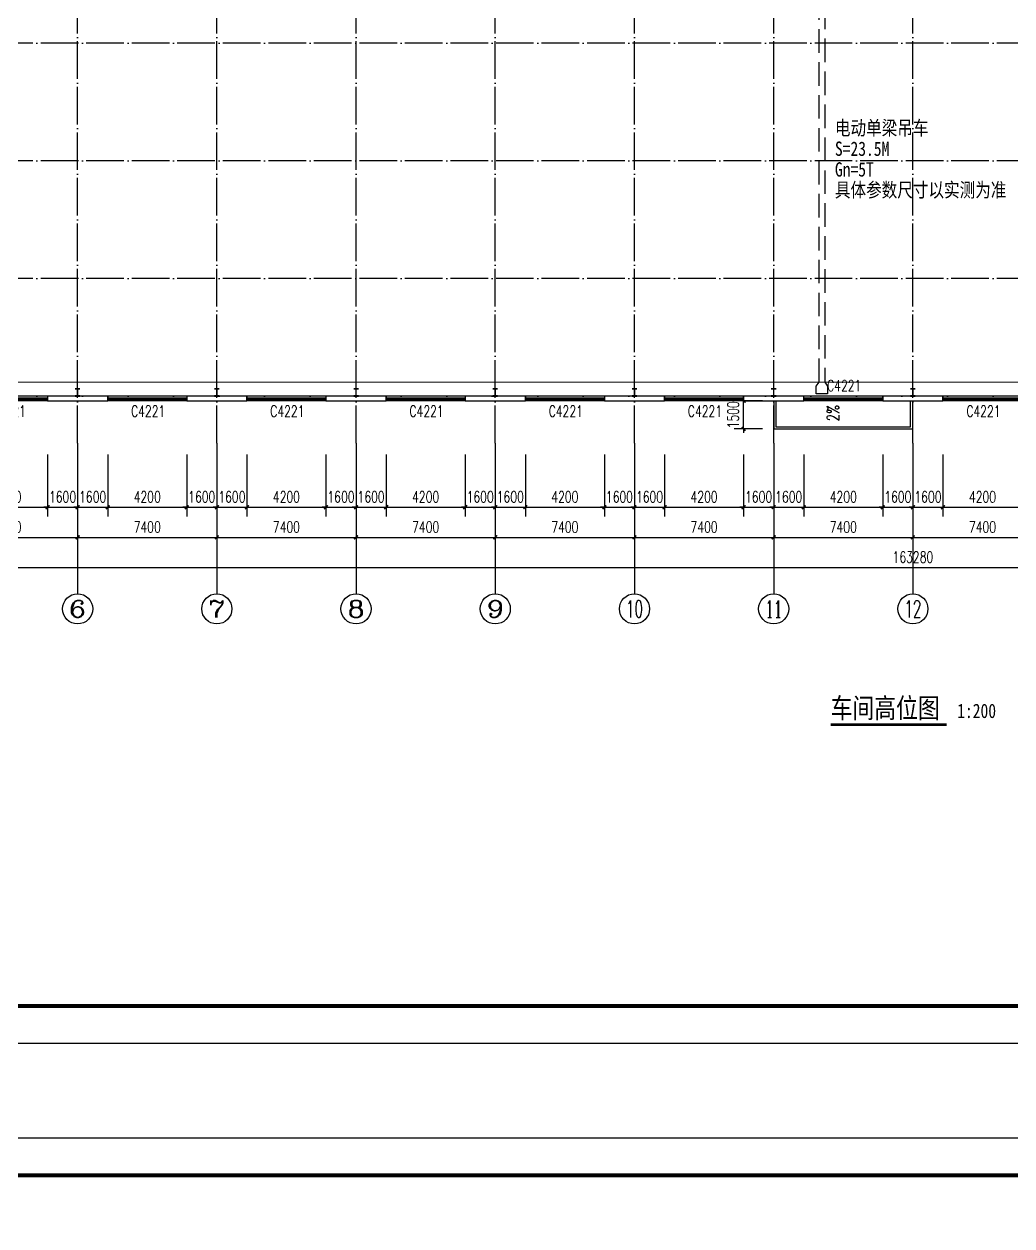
# Model space of a CAD drawing. Extents: x 13898408 to 14113608, y -853943 to -68012.
# Drawn here: x 13950759 to 14003275, y -457533 to -393668 of the extents above; entities that cross this region are included whole.
import ezdxf
from ezdxf.enums import TextEntityAlignment as Align

# ---------------------------------------------------------------- set-up
doc = ezdxf.new("R2010")
doc.units = 0
doc.header["$LTSCALE"] = 1000
doc.header["$MEASUREMENT"] = 0
doc.linetypes.add('DASH', pattern=[0.35, 0.25, -0.1])
doc.linetypes.add('DOTE', pattern=[2.42, 2, -0.2, 0.02, -0.2])
for name, color, linetype in [('AXIS', 3, 'Continuous'), ('AXIS_TEXT', 7, 'Continuous'), ('COLUMN', 2, 'Continuous'), ('DIM_SYMB', 3, 'Continuous'), ('DOTE', 1, 'DOTE'), ('PUB_DIM', 3, 'Continuous'), ('PUB_TEXT', 7, 'Continuous'), ('TK', 4, 'Continuous'), ('WALL-PARAPET', 6, 'Continuous'), ('WINDOW', 4, 'Continuous'), ('WINDOW_TEXT', 7, 'Continuous')]:
    doc.layers.add(name, color=color, linetype=linetype)
doc.styles.add('_TCH_AXIS', font='COMPLEX', dxfattribs={"bigfont": 'GBCBIG'})
doc.styles.add('_TCH_DIM', font='SIMPLEX', dxfattribs={"bigfont": 'GBCBIG'})
doc.styles.add('_TCH_DIM_T3', font='SIMPLEX', dxfattribs={"width": 0.705882, "bigfont": 'GBCBIG'})
doc.styles.add('_TCH_WINDOW', font='SIMPLEX', dxfattribs={"height": 3.5, "bigfont": 'GBCBIG'})
doc.styles.add('COMPLEX', font='COMPLEX')
doc.styles.add('YAYA', font='', dxfattribs={"width": 0.8, "height": 1})
doc.styles.add('宋体', font='', dxfattribs={"width": 0.8})
doc.styles.get('YAYA').set_extended_font_data('SimSun')
doc.styles.get('宋体').set_extended_font_data('SimSun')
doc.dimstyles.new('_TCH_ARCH&&200', dxfattribs={"dimtxt": 595, "dimasz": 200, "dimexe": 500, "dimexo": 600, "dimgap": 252.5, "dimtad": 1, "dimdec": 0, "dimzin": 0, "dimdsep": 46, "dimtxsty": '_TCH_DIM_T3', "dimblk": 'ARCHTICK', "dimcen": 0.09, "dimclrt": 7, "dimazin": 2, "dimtfac": 1, "dimtdec": 0, "dimtix": 1, "dimtmove": 2, "dimatfit": 3, "dimfxl": 0, "dimtolj": 1, "dimtzin": 0, "dimarcsym": 0})

# ---------------------------------------------------------------- blocks, each defined once
blk = doc.blocks.new('A$C797E1D2B')
at = {"layer": 'COLUMN'}
h = blk.add_hatch(color=256, dxfattribs=at)
h.paths.add_polyline_path([(125, 400), (250, 400), (250, 388), (130, 388), (130, 200), (125, 200)])
h.paths.add_polyline_path([(0, 400), (125, 400), (125, 200), (120, 200), (120, 388), (0, 388)])
h.paths.add_polyline_path([(0, 12), (120, 12), (120, 200), (125, 200), (125, 0), (0, 0)])
h.paths.add_polyline_path([(125, 200), (130, 200), (130, 12), (250, 12), (250, 0), (125, 0)])
blk.add_lwpolyline([(250, 0), (250, 12), (130, 12), (130, 388), (250, 388), (250, 400), (0, 400), (0, 388), (120, 388), (120, 12), (0, 12), (0, 0)], close=True, dxfattribs=at)
blk = doc.blocks.new('GeYuanFrame_86867253', base_point=(20.09, 4.53))
at = {"layer": 'TK'}
blk.add_lwpolyline([(20.09, 4.53), (20.09, 598.53), (1071.09, 598.53), (1071.09, 4.53)], close=True, dxfattribs=at)
at = {"layer": 'TK', "const_width": 1}
blk.add_lwpolyline([(45.09, 588.53), (1061.09, 588.53), (1061.09, 14.53), (45.09, 14.53)], close=True, dxfattribs=at)
blk = doc.blocks.new('GeYuanFrame_36671151', base_point=(20.09, 4.53))
at = {"layer": 'TK'}
blk.add_lwpolyline([(20.09, 4.53), (20.09, 598.53), (1071.09, 598.53), (1071.09, 4.53)], close=True, dxfattribs=at)
at = {"layer": 'TK', "const_width": 1}
blk.add_lwpolyline([(45.09, 588.53), (1061.09, 588.53), (1061.09, 14.53), (45.09, 14.53)], close=True, dxfattribs=at)
blk = doc.blocks.new('$TCHSYS$WIN2D')
for p, q in [((-0.5, 0.5), (0.5, 0.5)), ((-0.5, 0.5), (-0.5, -0.5)), ((0.5, 0.5), (0.5, -0.5)), ((0.5, 0.167), (-0.5, 0.167)), ((0.5, -0.167), (-0.5, -0.167)), ((-0.5, -0.5), (0.5, -0.5))]:
    blk.add_line(p, q)
blk = doc.blocks.new('_AXISO')
blk.add_circle((0, 0), 0.5)
at = {"layer": 'AXIS_TEXT', "style": 'COMPLEX', "width": 1.041667}
blk.add_attdef('A', text='', height=0.56, dxfattribs=at).set_placement((-0.25, -0.28), (0.25, -0.28), align=Align.FIT)
blk = doc.blocks.new('_ArchTick')
at = {"color": 0, "linetype": 'ByBlock', "const_width": 0.4}
blk.add_lwpolyline([(-0.5, -0.5), (0.5, 0.5)], dxfattribs=at)
blk = doc.blocks.new('*D176')
at = {"layer": 'AXIS', "color": 0, "lineweight": -2}
for p, q in [((13916368, -416543), (13916368, -423043)), ((14079648, -416543), (14079648, -423043)), ((13916368, -422543), (14079648, -422543))]:
    blk.add_line(p, q, dxfattribs=at)
at = {"layer": 'Defpoints', "color": 0}
for p in [(13916368, -415943), (14079648, -415943), (14079648, -422543)]:
    blk.add_point(p, dxfattribs=at)
at = {"layer": 'AXIS', "color": 0, "lineweight": -2, "xscale": 200, "yscale": 200, "zscale": 200, "rotation": 180}
blk.add_blockref('_ArchTick', (13916368, -422543), dxfattribs=at)
at = {"layer": 'AXIS', "color": 0, "lineweight": -2, "xscale": 200, "yscale": 200, "zscale": 200}
blk.add_blockref('_ArchTick', (14079648, -422543), dxfattribs=at)
at = {"layer": 'AXIS', "color": 7, "insert": (13998008, -421993), "char_height": 595, "attachment_point": 5, "style": '_TCH_DIM_T3'}
blk.add_mtext('\\A1;163280', dxfattribs=at)
blk = doc.blocks.new('*D182')
at = {"layer": 'AXIS', "color": 0, "lineweight": -2}
for p, q in [((13946208, -416543), (13946208, -421443)), ((13953608, -416543), (13953608, -421443)), ((13946208, -420943), (13953608, -420943))]:
    blk.add_line(p, q, dxfattribs=at)
at = {"layer": 'Defpoints', "color": 0}
for p in [(13946208, -415943), (13953608, -415943), (13953608, -420943)]:
    blk.add_point(p, dxfattribs=at)
at = {"layer": 'AXIS', "color": 0, "lineweight": -2, "xscale": 200, "yscale": 200, "zscale": 200, "rotation": 180}
blk.add_blockref('_ArchTick', (13946208, -420943), dxfattribs=at)
at = {"layer": 'AXIS', "color": 0, "lineweight": -2, "xscale": 200, "yscale": 200, "zscale": 200}
blk.add_blockref('_ArchTick', (13953608, -420943), dxfattribs=at)
at = {"layer": 'AXIS', "color": 7, "insert": (13949908, -420393), "char_height": 595, "attachment_point": 5, "style": '_TCH_DIM_T3'}
blk.add_mtext('\\A1;7400', dxfattribs=at)
blk = doc.blocks.new('*D183')
at = {"layer": 'AXIS', "color": 0, "lineweight": -2}
for p, q in [((13953608, -416543), (13953608, -421443)), ((13961008, -416543), (13961008, -421443)), ((13953608, -420943), (13961008, -420943))]:
    blk.add_line(p, q, dxfattribs=at)
at = {"layer": 'Defpoints', "color": 0}
for p in [(13953608, -415943), (13961008, -415943), (13961008, -420943)]:
    blk.add_point(p, dxfattribs=at)
at = {"layer": 'AXIS', "color": 0, "lineweight": -2, "xscale": 200, "yscale": 200, "zscale": 200, "rotation": 180}
blk.add_blockref('_ArchTick', (13953608, -420943), dxfattribs=at)
at = {"layer": 'AXIS', "color": 0, "lineweight": -2, "xscale": 200, "yscale": 200, "zscale": 200}
blk.add_blockref('_ArchTick', (13961008, -420943), dxfattribs=at)
at = {"layer": 'AXIS', "color": 7, "insert": (13957308, -420393), "char_height": 595, "attachment_point": 5, "style": '_TCH_DIM_T3'}
blk.add_mtext('\\A1;7400', dxfattribs=at)
blk = doc.blocks.new('*D184')
at = {"layer": 'AXIS', "color": 0, "lineweight": -2}
for p, q in [((13961008, -416543), (13961008, -421443)), ((13968408, -416543), (13968408, -421443)), ((13961008, -420943), (13968408, -420943))]:
    blk.add_line(p, q, dxfattribs=at)
at = {"layer": 'Defpoints', "color": 0}
for p in [(13961008, -415943), (13968408, -415943), (13968408, -420943)]:
    blk.add_point(p, dxfattribs=at)
at = {"layer": 'AXIS', "color": 0, "lineweight": -2, "xscale": 200, "yscale": 200, "zscale": 200, "rotation": 180}
blk.add_blockref('_ArchTick', (13961008, -420943), dxfattribs=at)
at = {"layer": 'AXIS', "color": 0, "lineweight": -2, "xscale": 200, "yscale": 200, "zscale": 200}
blk.add_blockref('_ArchTick', (13968408, -420943), dxfattribs=at)
at = {"layer": 'AXIS', "color": 7, "insert": (13964708, -420393), "char_height": 595, "attachment_point": 5, "style": '_TCH_DIM_T3'}
blk.add_mtext('\\A1;7400', dxfattribs=at)
blk = doc.blocks.new('*D185')
at = {"layer": 'AXIS', "color": 0, "lineweight": -2}
for p, q in [((13968408, -416543), (13968408, -421443)), ((13975808, -416543), (13975808, -421443)), ((13968408, -420943), (13975808, -420943))]:
    blk.add_line(p, q, dxfattribs=at)
at = {"layer": 'Defpoints', "color": 0}
for p in [(13968408, -415943), (13975808, -415943), (13975808, -420943)]:
    blk.add_point(p, dxfattribs=at)
at = {"layer": 'AXIS', "color": 0, "lineweight": -2, "xscale": 200, "yscale": 200, "zscale": 200, "rotation": 180}
blk.add_blockref('_ArchTick', (13968408, -420943), dxfattribs=at)
at = {"layer": 'AXIS', "color": 0, "lineweight": -2, "xscale": 200, "yscale": 200, "zscale": 200}
blk.add_blockref('_ArchTick', (13975808, -420943), dxfattribs=at)
at = {"layer": 'AXIS', "color": 7, "insert": (13972108, -420393), "char_height": 595, "attachment_point": 5, "style": '_TCH_DIM_T3'}
blk.add_mtext('\\A1;7400', dxfattribs=at)
blk = doc.blocks.new('*D186')
at = {"layer": 'AXIS', "color": 0, "lineweight": -2}
for p, q in [((13975808, -416543), (13975808, -421443)), ((13983208, -416543), (13983208, -421443)), ((13975808, -420943), (13983208, -420943))]:
    blk.add_line(p, q, dxfattribs=at)
at = {"layer": 'Defpoints', "color": 0}
for p in [(13975808, -415943), (13983208, -415943), (13983208, -420943)]:
    blk.add_point(p, dxfattribs=at)
at = {"layer": 'AXIS', "color": 0, "lineweight": -2, "xscale": 200, "yscale": 200, "zscale": 200, "rotation": 180}
blk.add_blockref('_ArchTick', (13975808, -420943), dxfattribs=at)
at = {"layer": 'AXIS', "color": 0, "lineweight": -2, "xscale": 200, "yscale": 200, "zscale": 200}
blk.add_blockref('_ArchTick', (13983208, -420943), dxfattribs=at)
at = {"layer": 'AXIS', "color": 7, "insert": (13979508, -420393), "char_height": 595, "attachment_point": 5, "style": '_TCH_DIM_T3'}
blk.add_mtext('\\A1;7400', dxfattribs=at)
blk = doc.blocks.new('*D187')
at = {"layer": 'AXIS', "color": 0, "lineweight": -2}
for p, q in [((13983208, -416543), (13983208, -421443)), ((13990608, -416543), (13990608, -421443)), ((13983208, -420943), (13990608, -420943))]:
    blk.add_line(p, q, dxfattribs=at)
at = {"layer": 'Defpoints', "color": 0}
for p in [(13983208, -415943), (13990608, -415943), (13990608, -420943)]:
    blk.add_point(p, dxfattribs=at)
at = {"layer": 'AXIS', "color": 0, "lineweight": -2, "xscale": 200, "yscale": 200, "zscale": 200, "rotation": 180}
blk.add_blockref('_ArchTick', (13983208, -420943), dxfattribs=at)
at = {"layer": 'AXIS', "color": 0, "lineweight": -2, "xscale": 200, "yscale": 200, "zscale": 200}
blk.add_blockref('_ArchTick', (13990608, -420943), dxfattribs=at)
at = {"layer": 'AXIS', "color": 7, "insert": (13986908, -420393), "char_height": 595, "attachment_point": 5, "style": '_TCH_DIM_T3'}
blk.add_mtext('\\A1;7400', dxfattribs=at)
blk = doc.blocks.new('*D188')
at = {"layer": 'AXIS', "color": 0, "lineweight": -2}
for p, q in [((13990608, -416543), (13990608, -421443)), ((13998008, -416543), (13998008, -421443)), ((13990608, -420943), (13998008, -420943))]:
    blk.add_line(p, q, dxfattribs=at)
at = {"layer": 'Defpoints', "color": 0}
for p in [(13990608, -415943), (13998008, -415943), (13998008, -420943)]:
    blk.add_point(p, dxfattribs=at)
at = {"layer": 'AXIS', "color": 0, "lineweight": -2, "xscale": 200, "yscale": 200, "zscale": 200, "rotation": 180}
blk.add_blockref('_ArchTick', (13990608, -420943), dxfattribs=at)
at = {"layer": 'AXIS', "color": 0, "lineweight": -2, "xscale": 200, "yscale": 200, "zscale": 200}
blk.add_blockref('_ArchTick', (13998008, -420943), dxfattribs=at)
at = {"layer": 'AXIS', "color": 7, "insert": (13994308, -420393), "char_height": 595, "attachment_point": 5, "style": '_TCH_DIM_T3'}
blk.add_mtext('\\A1;7400', dxfattribs=at)
blk = doc.blocks.new('*D189')
at = {"layer": 'AXIS', "color": 0, "lineweight": -2}
for p, q in [((13998008, -416543), (13998008, -421443)), ((14005408, -416543), (14005408, -421443)), ((13998008, -420943), (14005408, -420943))]:
    blk.add_line(p, q, dxfattribs=at)
at = {"layer": 'Defpoints', "color": 0}
for p in [(13998008, -415943), (14005408, -415943), (14005408, -420943)]:
    blk.add_point(p, dxfattribs=at)
at = {"layer": 'AXIS', "color": 0, "lineweight": -2, "xscale": 200, "yscale": 200, "zscale": 200, "rotation": 180}
blk.add_blockref('_ArchTick', (13998008, -420943), dxfattribs=at)
at = {"layer": 'AXIS', "color": 0, "lineweight": -2, "xscale": 200, "yscale": 200, "zscale": 200}
blk.add_blockref('_ArchTick', (14005408, -420943), dxfattribs=at)
at = {"layer": 'AXIS', "color": 7, "insert": (14001708, -420393), "char_height": 595, "attachment_point": 5, "style": '_TCH_DIM_T3'}
blk.add_mtext('\\A1;7400', dxfattribs=at)
blk = doc.blocks.new('*D339')
at = {"layer": 'Defpoints', "color": 0}
for p in [(13989008, -413683), (13990608, -413683), (13990608, -415183)]:
    blk.add_point(p, dxfattribs=at)
at = {"layer": 'PUB_DIM', "color": 0, "lineweight": -2}
for p, q in [((13990008, -413683), (13988508, -413683)), ((13989008, -413683), (13989008, -413483)), ((13989008, -415183), (13989008, -413683)), ((13990008, -415183), (13988508, -415183)), ((13989008, -415183), (13989008, -415383))]:
    blk.add_line(p, q, dxfattribs=at)
at = {"layer": 'PUB_DIM', "color": 0, "lineweight": -2, "xscale": 200, "yscale": 200, "zscale": 200}
for p, rotation in [((13989008, -413683), 270), ((13989008, -415183), 90)]:
    blk.add_blockref('_ArchTick', p, dxfattribs=dict(at, rotation=rotation))
at = {"layer": 'PUB_DIM', "color": 7, "insert": (13988458, -414433), "char_height": 595, "attachment_point": 5, "rotation": 90, "style": '_TCH_DIM_T3'}
blk.add_mtext('\\A1;1500', dxfattribs=at)
blk = doc.blocks.new('*D541')
at = {"layer": 'Defpoints', "color": 0}
for p in [(13947808, -415943), (13952008, -415943), (13952008, -419343)]:
    blk.add_point(p, dxfattribs=at)
at = {"layer": 'PUB_DIM', "color": 0, "lineweight": -2}
for p, q in [((13947808, -416543), (13947808, -419843)), ((13952008, -416543), (13952008, -419843)), ((13947808, -419343), (13952008, -419343))]:
    blk.add_line(p, q, dxfattribs=at)
at = {"layer": 'PUB_DIM', "color": 0, "lineweight": -2, "xscale": 200, "yscale": 200, "zscale": 200, "rotation": 180}
blk.add_blockref('_ArchTick', (13947808, -419343), dxfattribs=at)
at = {"layer": 'PUB_DIM', "color": 0, "lineweight": -2, "xscale": 200, "yscale": 200, "zscale": 200}
blk.add_blockref('_ArchTick', (13952008, -419343), dxfattribs=at)
at = {"layer": 'PUB_DIM', "color": 7, "insert": (13949908, -418793), "char_height": 595, "attachment_point": 5, "style": '_TCH_DIM_T3'}
blk.add_mtext('\\A1;4200', dxfattribs=at)
blk = doc.blocks.new('*D542')
at = {"layer": 'Defpoints', "color": 0}
for p in [(13952008, -415943), (13953608, -415943), (13953608, -419343)]:
    blk.add_point(p, dxfattribs=at)
at = {"layer": 'PUB_DIM', "color": 0, "lineweight": -2}
for p, q in [((13952008, -416543), (13952008, -419843)), ((13953608, -416543), (13953608, -419843)), ((13952008, -419343), (13951808, -419343)), ((13952008, -419343), (13953608, -419343)), ((13953608, -419343), (13953808, -419343))]:
    blk.add_line(p, q, dxfattribs=at)
at = {"layer": 'PUB_DIM', "color": 0, "lineweight": -2, "xscale": 200, "yscale": 200, "zscale": 200}
blk.add_blockref('_ArchTick', (13952008, -419343), dxfattribs=at)
at = {"layer": 'PUB_DIM', "color": 0, "lineweight": -2, "xscale": 200, "yscale": 200, "zscale": 200, "rotation": 180}
blk.add_blockref('_ArchTick', (13953608, -419343), dxfattribs=at)
at = {"layer": 'PUB_DIM', "color": 7, "insert": (13952808, -418793), "char_height": 595, "attachment_point": 5, "style": '_TCH_DIM_T3'}
blk.add_mtext('\\A1;1600', dxfattribs=at)
blk = doc.blocks.new('*D543')
at = {"layer": 'Defpoints', "color": 0}
for p in [(13953608, -415943), (13955208, -415943), (13955208, -419343)]:
    blk.add_point(p, dxfattribs=at)
at = {"layer": 'PUB_DIM', "color": 0, "lineweight": -2}
for p, q in [((13953608, -416543), (13953608, -419843)), ((13955208, -416543), (13955208, -419843)), ((13953608, -419343), (13953408, -419343)), ((13953608, -419343), (13955208, -419343)), ((13955208, -419343), (13955408, -419343))]:
    blk.add_line(p, q, dxfattribs=at)
at = {"layer": 'PUB_DIM', "color": 0, "lineweight": -2, "xscale": 200, "yscale": 200, "zscale": 200}
blk.add_blockref('_ArchTick', (13953608, -419343), dxfattribs=at)
at = {"layer": 'PUB_DIM', "color": 0, "lineweight": -2, "xscale": 200, "yscale": 200, "zscale": 200, "rotation": 180}
blk.add_blockref('_ArchTick', (13955208, -419343), dxfattribs=at)
at = {"layer": 'PUB_DIM', "color": 7, "insert": (13954408, -418793), "char_height": 595, "attachment_point": 5, "style": '_TCH_DIM_T3'}
blk.add_mtext('\\A1;1600', dxfattribs=at)
blk = doc.blocks.new('*D544')
at = {"layer": 'Defpoints', "color": 0}
for p in [(13955208, -415943), (13959408, -415943), (13959408, -419343)]:
    blk.add_point(p, dxfattribs=at)
at = {"layer": 'PUB_DIM', "color": 0, "lineweight": -2}
for p, q in [((13955208, -416543), (13955208, -419843)), ((13959408, -416543), (13959408, -419843)), ((13955208, -419343), (13959408, -419343))]:
    blk.add_line(p, q, dxfattribs=at)
at = {"layer": 'PUB_DIM', "color": 0, "lineweight": -2, "xscale": 200, "yscale": 200, "zscale": 200, "rotation": 180}
blk.add_blockref('_ArchTick', (13955208, -419343), dxfattribs=at)
at = {"layer": 'PUB_DIM', "color": 0, "lineweight": -2, "xscale": 200, "yscale": 200, "zscale": 200}
blk.add_blockref('_ArchTick', (13959408, -419343), dxfattribs=at)
at = {"layer": 'PUB_DIM', "color": 7, "insert": (13957308, -418793), "char_height": 595, "attachment_point": 5, "style": '_TCH_DIM_T3'}
blk.add_mtext('\\A1;4200', dxfattribs=at)
blk = doc.blocks.new('*D545')
at = {"layer": 'Defpoints', "color": 0}
for p in [(13959408, -415943), (13961008, -415943), (13961008, -419343)]:
    blk.add_point(p, dxfattribs=at)
at = {"layer": 'PUB_DIM', "color": 0, "lineweight": -2}
for p, q in [((13959408, -416543), (13959408, -419843)), ((13961008, -416543), (13961008, -419843)), ((13959408, -419343), (13959208, -419343)), ((13959408, -419343), (13961008, -419343)), ((13961008, -419343), (13961208, -419343))]:
    blk.add_line(p, q, dxfattribs=at)
at = {"layer": 'PUB_DIM', "color": 0, "lineweight": -2, "xscale": 200, "yscale": 200, "zscale": 200}
blk.add_blockref('_ArchTick', (13959408, -419343), dxfattribs=at)
at = {"layer": 'PUB_DIM', "color": 0, "lineweight": -2, "xscale": 200, "yscale": 200, "zscale": 200, "rotation": 180}
blk.add_blockref('_ArchTick', (13961008, -419343), dxfattribs=at)
at = {"layer": 'PUB_DIM', "color": 7, "insert": (13960208, -418793), "char_height": 595, "attachment_point": 5, "style": '_TCH_DIM_T3'}
blk.add_mtext('\\A1;1600', dxfattribs=at)
blk = doc.blocks.new('*D546')
at = {"layer": 'Defpoints', "color": 0}
for p in [(13961008, -415943), (13962608, -415943), (13962608, -419343)]:
    blk.add_point(p, dxfattribs=at)
at = {"layer": 'PUB_DIM', "color": 0, "lineweight": -2}
for p, q in [((13961008, -416543), (13961008, -419843)), ((13962608, -416543), (13962608, -419843)), ((13961008, -419343), (13960808, -419343)), ((13961008, -419343), (13962608, -419343)), ((13962608, -419343), (13962808, -419343))]:
    blk.add_line(p, q, dxfattribs=at)
at = {"layer": 'PUB_DIM', "color": 0, "lineweight": -2, "xscale": 200, "yscale": 200, "zscale": 200}
blk.add_blockref('_ArchTick', (13961008, -419343), dxfattribs=at)
at = {"layer": 'PUB_DIM', "color": 0, "lineweight": -2, "xscale": 200, "yscale": 200, "zscale": 200, "rotation": 180}
blk.add_blockref('_ArchTick', (13962608, -419343), dxfattribs=at)
at = {"layer": 'PUB_DIM', "color": 7, "insert": (13961808, -418793), "char_height": 595, "attachment_point": 5, "style": '_TCH_DIM_T3'}
blk.add_mtext('\\A1;1600', dxfattribs=at)
blk = doc.blocks.new('*D547')
at = {"layer": 'Defpoints', "color": 0}
for p in [(13962608, -415943), (13966808, -415943), (13966808, -419343)]:
    blk.add_point(p, dxfattribs=at)
at = {"layer": 'PUB_DIM', "color": 0, "lineweight": -2}
for p, q in [((13962608, -416543), (13962608, -419843)), ((13966808, -416543), (13966808, -419843)), ((13962608, -419343), (13966808, -419343))]:
    blk.add_line(p, q, dxfattribs=at)
at = {"layer": 'PUB_DIM', "color": 0, "lineweight": -2, "xscale": 200, "yscale": 200, "zscale": 200, "rotation": 180}
blk.add_blockref('_ArchTick', (13962608, -419343), dxfattribs=at)
at = {"layer": 'PUB_DIM', "color": 0, "lineweight": -2, "xscale": 200, "yscale": 200, "zscale": 200}
blk.add_blockref('_ArchTick', (13966808, -419343), dxfattribs=at)
at = {"layer": 'PUB_DIM', "color": 7, "insert": (13964708, -418793), "char_height": 595, "attachment_point": 5, "style": '_TCH_DIM_T3'}
blk.add_mtext('\\A1;4200', dxfattribs=at)
blk = doc.blocks.new('*D548')
at = {"layer": 'Defpoints', "color": 0}
for p in [(13966808, -415943), (13968408, -415943), (13968408, -419343)]:
    blk.add_point(p, dxfattribs=at)
at = {"layer": 'PUB_DIM', "color": 0, "lineweight": -2}
for p, q in [((13966808, -416543), (13966808, -419843)), ((13968408, -416543), (13968408, -419843)), ((13966808, -419343), (13966608, -419343)), ((13966808, -419343), (13968408, -419343)), ((13968408, -419343), (13968608, -419343))]:
    blk.add_line(p, q, dxfattribs=at)
at = {"layer": 'PUB_DIM', "color": 0, "lineweight": -2, "xscale": 200, "yscale": 200, "zscale": 200}
blk.add_blockref('_ArchTick', (13966808, -419343), dxfattribs=at)
at = {"layer": 'PUB_DIM', "color": 0, "lineweight": -2, "xscale": 200, "yscale": 200, "zscale": 200, "rotation": 180}
blk.add_blockref('_ArchTick', (13968408, -419343), dxfattribs=at)
at = {"layer": 'PUB_DIM', "color": 7, "insert": (13967608, -418793), "char_height": 595, "attachment_point": 5, "style": '_TCH_DIM_T3'}
blk.add_mtext('\\A1;1600', dxfattribs=at)
blk = doc.blocks.new('*D549')
at = {"layer": 'Defpoints', "color": 0}
for p in [(13968408, -415943), (13970008, -415943), (13970008, -419343)]:
    blk.add_point(p, dxfattribs=at)
at = {"layer": 'PUB_DIM', "color": 0, "lineweight": -2}
for p, q in [((13968408, -416543), (13968408, -419843)), ((13970008, -416543), (13970008, -419843)), ((13968408, -419343), (13968208, -419343)), ((13968408, -419343), (13970008, -419343)), ((13970008, -419343), (13970208, -419343))]:
    blk.add_line(p, q, dxfattribs=at)
at = {"layer": 'PUB_DIM', "color": 0, "lineweight": -2, "xscale": 200, "yscale": 200, "zscale": 200}
blk.add_blockref('_ArchTick', (13968408, -419343), dxfattribs=at)
at = {"layer": 'PUB_DIM', "color": 0, "lineweight": -2, "xscale": 200, "yscale": 200, "zscale": 200, "rotation": 180}
blk.add_blockref('_ArchTick', (13970008, -419343), dxfattribs=at)
at = {"layer": 'PUB_DIM', "color": 7, "insert": (13969208, -418793), "char_height": 595, "attachment_point": 5, "style": '_TCH_DIM_T3'}
blk.add_mtext('\\A1;1600', dxfattribs=at)
blk = doc.blocks.new('*D550')
at = {"layer": 'Defpoints', "color": 0}
for p in [(13970008, -415943), (13974208, -415943), (13974208, -419343)]:
    blk.add_point(p, dxfattribs=at)
at = {"layer": 'PUB_DIM', "color": 0, "lineweight": -2}
for p, q in [((13970008, -416543), (13970008, -419843)), ((13974208, -416543), (13974208, -419843)), ((13970008, -419343), (13974208, -419343))]:
    blk.add_line(p, q, dxfattribs=at)
at = {"layer": 'PUB_DIM', "color": 0, "lineweight": -2, "xscale": 200, "yscale": 200, "zscale": 200, "rotation": 180}
blk.add_blockref('_ArchTick', (13970008, -419343), dxfattribs=at)
at = {"layer": 'PUB_DIM', "color": 0, "lineweight": -2, "xscale": 200, "yscale": 200, "zscale": 200}
blk.add_blockref('_ArchTick', (13974208, -419343), dxfattribs=at)
at = {"layer": 'PUB_DIM', "color": 7, "insert": (13972108, -418793), "char_height": 595, "attachment_point": 5, "style": '_TCH_DIM_T3'}
blk.add_mtext('\\A1;4200', dxfattribs=at)
blk = doc.blocks.new('*D551')
at = {"layer": 'Defpoints', "color": 0}
for p in [(13974208, -415943), (13975808, -415943), (13975808, -419343)]:
    blk.add_point(p, dxfattribs=at)
at = {"layer": 'PUB_DIM', "color": 0, "lineweight": -2}
for p, q in [((13974208, -416543), (13974208, -419843)), ((13975808, -416543), (13975808, -419843)), ((13974208, -419343), (13974008, -419343)), ((13974208, -419343), (13975808, -419343)), ((13975808, -419343), (13976008, -419343))]:
    blk.add_line(p, q, dxfattribs=at)
at = {"layer": 'PUB_DIM', "color": 0, "lineweight": -2, "xscale": 200, "yscale": 200, "zscale": 200}
blk.add_blockref('_ArchTick', (13974208, -419343), dxfattribs=at)
at = {"layer": 'PUB_DIM', "color": 0, "lineweight": -2, "xscale": 200, "yscale": 200, "zscale": 200, "rotation": 180}
blk.add_blockref('_ArchTick', (13975808, -419343), dxfattribs=at)
at = {"layer": 'PUB_DIM', "color": 7, "insert": (13975008, -418793), "char_height": 595, "attachment_point": 5, "style": '_TCH_DIM_T3'}
blk.add_mtext('\\A1;1600', dxfattribs=at)
blk = doc.blocks.new('*D552')
at = {"layer": 'Defpoints', "color": 0}
for p in [(13975808, -415943), (13977408, -415943), (13977408, -419343)]:
    blk.add_point(p, dxfattribs=at)
at = {"layer": 'PUB_DIM', "color": 0, "lineweight": -2}
for p, q in [((13975808, -416543), (13975808, -419843)), ((13977408, -416543), (13977408, -419843)), ((13975808, -419343), (13975608, -419343)), ((13975808, -419343), (13977408, -419343)), ((13977408, -419343), (13977608, -419343))]:
    blk.add_line(p, q, dxfattribs=at)
at = {"layer": 'PUB_DIM', "color": 0, "lineweight": -2, "xscale": 200, "yscale": 200, "zscale": 200}
blk.add_blockref('_ArchTick', (13975808, -419343), dxfattribs=at)
at = {"layer": 'PUB_DIM', "color": 0, "lineweight": -2, "xscale": 200, "yscale": 200, "zscale": 200, "rotation": 180}
blk.add_blockref('_ArchTick', (13977408, -419343), dxfattribs=at)
at = {"layer": 'PUB_DIM', "color": 7, "insert": (13976608, -418793), "char_height": 595, "attachment_point": 5, "style": '_TCH_DIM_T3'}
blk.add_mtext('\\A1;1600', dxfattribs=at)
blk = doc.blocks.new('*D553')
at = {"layer": 'Defpoints', "color": 0}
for p in [(13977408, -415943), (13981608, -415943), (13981608, -419343)]:
    blk.add_point(p, dxfattribs=at)
at = {"layer": 'PUB_DIM', "color": 0, "lineweight": -2}
for p, q in [((13977408, -416543), (13977408, -419843)), ((13981608, -416543), (13981608, -419843)), ((13977408, -419343), (13981608, -419343))]:
    blk.add_line(p, q, dxfattribs=at)
at = {"layer": 'PUB_DIM', "color": 0, "lineweight": -2, "xscale": 200, "yscale": 200, "zscale": 200, "rotation": 180}
blk.add_blockref('_ArchTick', (13977408, -419343), dxfattribs=at)
at = {"layer": 'PUB_DIM', "color": 0, "lineweight": -2, "xscale": 200, "yscale": 200, "zscale": 200}
blk.add_blockref('_ArchTick', (13981608, -419343), dxfattribs=at)
at = {"layer": 'PUB_DIM', "color": 7, "insert": (13979508, -418793), "char_height": 595, "attachment_point": 5, "style": '_TCH_DIM_T3'}
blk.add_mtext('\\A1;4200', dxfattribs=at)
blk = doc.blocks.new('*D554')
at = {"layer": 'Defpoints', "color": 0}
for p in [(13981608, -415943), (13983208, -415943), (13983208, -419343)]:
    blk.add_point(p, dxfattribs=at)
at = {"layer": 'PUB_DIM', "color": 0, "lineweight": -2}
for p, q in [((13981608, -416543), (13981608, -419843)), ((13983208, -416543), (13983208, -419843)), ((13981608, -419343), (13981408, -419343)), ((13981608, -419343), (13983208, -419343)), ((13983208, -419343), (13983408, -419343))]:
    blk.add_line(p, q, dxfattribs=at)
at = {"layer": 'PUB_DIM', "color": 0, "lineweight": -2, "xscale": 200, "yscale": 200, "zscale": 200}
blk.add_blockref('_ArchTick', (13981608, -419343), dxfattribs=at)
at = {"layer": 'PUB_DIM', "color": 0, "lineweight": -2, "xscale": 200, "yscale": 200, "zscale": 200, "rotation": 180}
blk.add_blockref('_ArchTick', (13983208, -419343), dxfattribs=at)
at = {"layer": 'PUB_DIM', "color": 7, "insert": (13982408, -418793), "char_height": 595, "attachment_point": 5, "style": '_TCH_DIM_T3'}
blk.add_mtext('\\A1;1600', dxfattribs=at)
blk = doc.blocks.new('*D555')
at = {"layer": 'Defpoints', "color": 0}
for p in [(13983208, -415943), (13984808, -415943), (13984808, -419343)]:
    blk.add_point(p, dxfattribs=at)
at = {"layer": 'PUB_DIM', "color": 0, "lineweight": -2}
for p, q in [((13983208, -416543), (13983208, -419843)), ((13984808, -416543), (13984808, -419843)), ((13983208, -419343), (13983008, -419343)), ((13983208, -419343), (13984808, -419343)), ((13984808, -419343), (13985008, -419343))]:
    blk.add_line(p, q, dxfattribs=at)
at = {"layer": 'PUB_DIM', "color": 0, "lineweight": -2, "xscale": 200, "yscale": 200, "zscale": 200}
blk.add_blockref('_ArchTick', (13983208, -419343), dxfattribs=at)
at = {"layer": 'PUB_DIM', "color": 0, "lineweight": -2, "xscale": 200, "yscale": 200, "zscale": 200, "rotation": 180}
blk.add_blockref('_ArchTick', (13984808, -419343), dxfattribs=at)
at = {"layer": 'PUB_DIM', "color": 7, "insert": (13984008, -418793), "char_height": 595, "attachment_point": 5, "style": '_TCH_DIM_T3'}
blk.add_mtext('\\A1;1600', dxfattribs=at)
blk = doc.blocks.new('*D556')
at = {"layer": 'Defpoints', "color": 0}
for p in [(13984808, -415943), (13989008, -415943), (13989008, -419343)]:
    blk.add_point(p, dxfattribs=at)
at = {"layer": 'PUB_DIM', "color": 0, "lineweight": -2}
for p, q in [((13984808, -416543), (13984808, -419843)), ((13989008, -416543), (13989008, -419843)), ((13984808, -419343), (13989008, -419343))]:
    blk.add_line(p, q, dxfattribs=at)
at = {"layer": 'PUB_DIM', "color": 0, "lineweight": -2, "xscale": 200, "yscale": 200, "zscale": 200, "rotation": 180}
blk.add_blockref('_ArchTick', (13984808, -419343), dxfattribs=at)
at = {"layer": 'PUB_DIM', "color": 0, "lineweight": -2, "xscale": 200, "yscale": 200, "zscale": 200}
blk.add_blockref('_ArchTick', (13989008, -419343), dxfattribs=at)
at = {"layer": 'PUB_DIM', "color": 7, "insert": (13986908, -418793), "char_height": 595, "attachment_point": 5, "style": '_TCH_DIM_T3'}
blk.add_mtext('\\A1;4200', dxfattribs=at)
blk = doc.blocks.new('*D557')
at = {"layer": 'Defpoints', "color": 0}
for p in [(13989008, -415943), (13990608, -415943), (13990608, -419343)]:
    blk.add_point(p, dxfattribs=at)
at = {"layer": 'PUB_DIM', "color": 0, "lineweight": -2}
for p, q in [((13989008, -416543), (13989008, -419843)), ((13990608, -416543), (13990608, -419843)), ((13989008, -419343), (13988808, -419343)), ((13989008, -419343), (13990608, -419343)), ((13990608, -419343), (13990808, -419343))]:
    blk.add_line(p, q, dxfattribs=at)
at = {"layer": 'PUB_DIM', "color": 0, "lineweight": -2, "xscale": 200, "yscale": 200, "zscale": 200}
blk.add_blockref('_ArchTick', (13989008, -419343), dxfattribs=at)
at = {"layer": 'PUB_DIM', "color": 0, "lineweight": -2, "xscale": 200, "yscale": 200, "zscale": 200, "rotation": 180}
blk.add_blockref('_ArchTick', (13990608, -419343), dxfattribs=at)
at = {"layer": 'PUB_DIM', "color": 7, "insert": (13989808, -418793), "char_height": 595, "attachment_point": 5, "style": '_TCH_DIM_T3'}
blk.add_mtext('\\A1;1600', dxfattribs=at)
blk = doc.blocks.new('*D558')
at = {"layer": 'Defpoints', "color": 0}
for p in [(13990608, -415943), (13992208, -415943), (13992208, -419343)]:
    blk.add_point(p, dxfattribs=at)
at = {"layer": 'PUB_DIM', "color": 0, "lineweight": -2}
for p, q in [((13990608, -416543), (13990608, -419843)), ((13992208, -416543), (13992208, -419843)), ((13990608, -419343), (13990408, -419343)), ((13990608, -419343), (13992208, -419343)), ((13992208, -419343), (13992408, -419343))]:
    blk.add_line(p, q, dxfattribs=at)
at = {"layer": 'PUB_DIM', "color": 0, "lineweight": -2, "xscale": 200, "yscale": 200, "zscale": 200}
blk.add_blockref('_ArchTick', (13990608, -419343), dxfattribs=at)
at = {"layer": 'PUB_DIM', "color": 0, "lineweight": -2, "xscale": 200, "yscale": 200, "zscale": 200, "rotation": 180}
blk.add_blockref('_ArchTick', (13992208, -419343), dxfattribs=at)
at = {"layer": 'PUB_DIM', "color": 7, "insert": (13991408, -418793), "char_height": 595, "attachment_point": 5, "style": '_TCH_DIM_T3'}
blk.add_mtext('\\A1;1600', dxfattribs=at)
blk = doc.blocks.new('*D559')
at = {"layer": 'Defpoints', "color": 0}
for p in [(13992208, -415943), (13996408, -415943), (13996408, -419343)]:
    blk.add_point(p, dxfattribs=at)
at = {"layer": 'PUB_DIM', "color": 0, "lineweight": -2}
for p, q in [((13992208, -416543), (13992208, -419843)), ((13996408, -416543), (13996408, -419843)), ((13992208, -419343), (13996408, -419343))]:
    blk.add_line(p, q, dxfattribs=at)
at = {"layer": 'PUB_DIM', "color": 0, "lineweight": -2, "xscale": 200, "yscale": 200, "zscale": 200, "rotation": 180}
blk.add_blockref('_ArchTick', (13992208, -419343), dxfattribs=at)
at = {"layer": 'PUB_DIM', "color": 0, "lineweight": -2, "xscale": 200, "yscale": 200, "zscale": 200}
blk.add_blockref('_ArchTick', (13996408, -419343), dxfattribs=at)
at = {"layer": 'PUB_DIM', "color": 7, "insert": (13994308, -418793), "char_height": 595, "attachment_point": 5, "style": '_TCH_DIM_T3'}
blk.add_mtext('\\A1;4200', dxfattribs=at)
blk = doc.blocks.new('*D560')
at = {"layer": 'Defpoints', "color": 0}
for p in [(13996408, -415943), (13998008, -415943), (13998008, -419343)]:
    blk.add_point(p, dxfattribs=at)
at = {"layer": 'PUB_DIM', "color": 0, "lineweight": -2}
for p, q in [((13996408, -416543), (13996408, -419843)), ((13998008, -416543), (13998008, -419843)), ((13996408, -419343), (13996208, -419343)), ((13996408, -419343), (13998008, -419343)), ((13998008, -419343), (13998208, -419343))]:
    blk.add_line(p, q, dxfattribs=at)
at = {"layer": 'PUB_DIM', "color": 0, "lineweight": -2, "xscale": 200, "yscale": 200, "zscale": 200}
blk.add_blockref('_ArchTick', (13996408, -419343), dxfattribs=at)
at = {"layer": 'PUB_DIM', "color": 0, "lineweight": -2, "xscale": 200, "yscale": 200, "zscale": 200, "rotation": 180}
blk.add_blockref('_ArchTick', (13998008, -419343), dxfattribs=at)
at = {"layer": 'PUB_DIM', "color": 7, "insert": (13997208, -418793), "char_height": 595, "attachment_point": 5, "style": '_TCH_DIM_T3'}
blk.add_mtext('\\A1;1600', dxfattribs=at)
blk = doc.blocks.new('*D561')
at = {"layer": 'Defpoints', "color": 0}
for p in [(13998008, -415943), (13999608, -415943), (13999608, -419343)]:
    blk.add_point(p, dxfattribs=at)
at = {"layer": 'PUB_DIM', "color": 0, "lineweight": -2}
for p, q in [((13998008, -416543), (13998008, -419843)), ((13999608, -416543), (13999608, -419843)), ((13998008, -419343), (13997808, -419343)), ((13998008, -419343), (13999608, -419343)), ((13999608, -419343), (13999808, -419343))]:
    blk.add_line(p, q, dxfattribs=at)
at = {"layer": 'PUB_DIM', "color": 0, "lineweight": -2, "xscale": 200, "yscale": 200, "zscale": 200}
blk.add_blockref('_ArchTick', (13998008, -419343), dxfattribs=at)
at = {"layer": 'PUB_DIM', "color": 0, "lineweight": -2, "xscale": 200, "yscale": 200, "zscale": 200, "rotation": 180}
blk.add_blockref('_ArchTick', (13999608, -419343), dxfattribs=at)
at = {"layer": 'PUB_DIM', "color": 7, "insert": (13998808, -418793), "char_height": 595, "attachment_point": 5, "style": '_TCH_DIM_T3'}
blk.add_mtext('\\A1;1600', dxfattribs=at)
blk = doc.blocks.new('*D562')
at = {"layer": 'Defpoints', "color": 0}
for p in [(13999608, -415943), (14003808, -415943), (14003808, -419343)]:
    blk.add_point(p, dxfattribs=at)
at = {"layer": 'PUB_DIM', "color": 0, "lineweight": -2}
for p, q in [((13999608, -416543), (13999608, -419843)), ((14003808, -416543), (14003808, -419843)), ((13999608, -419343), (14003808, -419343))]:
    blk.add_line(p, q, dxfattribs=at)
at = {"layer": 'PUB_DIM', "color": 0, "lineweight": -2, "xscale": 200, "yscale": 200, "zscale": 200, "rotation": 180}
blk.add_blockref('_ArchTick', (13999608, -419343), dxfattribs=at)
at = {"layer": 'PUB_DIM', "color": 0, "lineweight": -2, "xscale": 200, "yscale": 200, "zscale": 200}
blk.add_blockref('_ArchTick', (14003808, -419343), dxfattribs=at)
at = {"layer": 'PUB_DIM', "color": 7, "insert": (14001708, -418793), "char_height": 595, "attachment_point": 5, "style": '_TCH_DIM_T3'}
blk.add_mtext('\\A1;4200', dxfattribs=at)

msp = doc.modelspace()

# ---------------------------------------------------------------- linework, layer by layer
at = {"color": 4, "linetype": 'DASH', "ltscale": 5}
msp.add_lwpolyline([(13993321.5, -412693.1), (13993471.5, -412908.7), (13993471.5, -413308.7), (13992871.5, -413308.7), (13992871.5, -412908.7), (13993021.5, -412693.1), (13993021.5, -389193.1), (13992871.5, -388977.4), (13992871.5, -388577.4), (13993471.5, -388577.4), (13993471.5, -388977.4), (13993321.5, -389193.1)], close=True, dxfattribs=at)
at = {"linetype": 'DASH', "ltscale": 2, "const_width": 50}
msp.add_lwpolyline([(14079408, -412693.1), (13916608, -412693.1)], dxfattribs=at)
at = {"ltscale": 0.5}
for points in [[(13990608, -413683.1), (13990608, -415183.1), (13998008, -415183.1), (13998008, -413683.1)], [(13990728, -413683.1), (13990728, -415063.1), (13997888, -415063.1), (13997888, -413683.1)]]:
    msp.add_lwpolyline(points, dxfattribs=at)
at = {"layer": 'AXIS'}
for p, q in [((13953608, -415943.1), (13953608, -423943.1)), ((13961008, -415943.1), (13961008, -423943.1)), ((13968408, -415943.1), (13968408, -423943.1)), ((13975808, -415943.1), (13975808, -423943.1)), ((13983208, -415943.1), (13983208, -423943.1)), ((13990608, -415943.1), (13990608, -423943.1)), ((13998008, -415943.1), (13998008, -423943.1))]:
    msp.add_line(p, q, dxfattribs=at)
at = {"layer": 'DIM_SYMB'}
msp.add_lwpolyline([(13994308, -413813.1, 0, 0, 0), (13994308, -414463.1, 120, 0, 0), (13994308, -414913.1, 0, 0, 0)], format="xyseb", dxfattribs=at)
at = {"layer": 'DIM_SYMB', "const_width": 140}
msp.add_lwpolyline([(13993634.6, -430893.4), (13999802.8, -430893.4)], dxfattribs=at)
at = {"layer": 'DOTE'}
for p, q in [((13953608, -415943.1), (13953608, -360943.1)), ((13961008, -415943.1), (13961008, -360943.1)), ((13968408, -415943.1), (13968408, -360943.1)), ((13975808, -415943.1), (13975808, -360943.1)), ((13983208, -415943.1), (13983208, -360943.1)), ((13990608, -415943.1), (13990608, -360943.1)), ((13998008, -415943.1), (13998008, -360943.1)), ((14081908, -394693.1), (13914108, -394693.1)), ((14081908, -400943.1), (13914108, -400943.1)), ((14081908, -407193.1), (13914108, -407193.1)), ((14081908, -413443.1), (13914108, -413443.1))]:
    msp.add_line(p, q, dxfattribs=at)
at = {"layer": 'WALL-PARAPET'}
for p, q in [((13955208, -413443.1), (13952008, -413443.1)), ((13952008, -413443.1), (13952008, -413683.1)), ((13952008, -413683.1), (13955208, -413683.1)), ((13955208, -413683.1), (13955208, -413443.1)), ((13962608, -413443.1), (13959408, -413443.1)), ((13959408, -413443.1), (13959408, -413683.1)), ((13959408, -413683.1), (13962608, -413683.1)), ((13962608, -413683.1), (13962608, -413443.1)), ((13970008, -413443.1), (13966808, -413443.1)), ((13966808, -413443.1), (13966808, -413683.1)), ((13966808, -413683.1), (13970008, -413683.1)), ((13970008, -413683.1), (13970008, -413443.1)), ((13977408, -413443.1), (13974208, -413443.1)), ((13974208, -413443.1), (13974208, -413683.1)), ((13974208, -413683.1), (13977408, -413683.1)), ((13977408, -413683.1), (13977408, -413443.1)), ((13984808, -413443.1), (13981608, -413443.1)), ((13981608, -413443.1), (13981608, -413683.1)), ((13981608, -413683.1), (13984808, -413683.1)), ((13984808, -413683.1), (13984808, -413443.1)), ((13992208, -413443.1), (13989008, -413443.1)), ((13989008, -413443.1), (13989008, -413683.1)), ((13989008, -413683.1), (13992208, -413683.1)), ((13992208, -413683.1), (13992208, -413443.1)), ((13999608, -413443.1), (13996408, -413443.1)), ((13996408, -413443.1), (13996408, -413683.1)), ((13996408, -413683.1), (13999608, -413683.1)), ((13999608, -413683.1), (13999608, -413443.1))]:
    msp.add_line(p, q, dxfattribs=at)

# ---------------------------------------------------------------- block references
at = {"xscale": 200, "yscale": 200, "zscale": 200}
for name, p in [('GeYuanFrame_86867253', (13898408, -447843.1)), ('GeYuanFrame_36671151', (13898408, -571643.1))]:
    msp.add_blockref(name, p, dxfattribs=at)
at = {"rotation": 180}
for p in [(13953733, -413043.1), (13961133, -413043.1), (13968533, -413043.1), (13975933, -413043.1), (13983333, -413043.1), (13990733, -413043.1), (13998133, -413043.1)]:
    msp.add_blockref('A$C797E1D2B', p, dxfattribs=at)
at = {"layer": 'AXIS'}
ref = msp.add_blockref('_AXISO', (13953608, -424743.1), dxfattribs=dict(at, xscale=1600, yscale=1600, zscale=1600))
ref.add_attrib('A', '6', dxfattribs={"layer": 'AXIS_TEXT', "ltscale": 0.5, "height": 905.1, "style": '_TCH_AXIS', "width": 1.5}).set_placement((13953155.4, -425195.6), (13954060.5, -425195.6), align=Align.FIT)
ref = msp.add_blockref('_AXISO', (13961008, -424743.1), dxfattribs=dict(at, xscale=1600, yscale=1600, zscale=1600))
ref.add_attrib('A', '7', dxfattribs={"layer": 'AXIS_TEXT', "ltscale": 0.5, "height": 905.1, "style": '_TCH_AXIS', "width": 1.5}).set_placement((13960555.4, -425195.6), (13961460.5, -425195.6), align=Align.FIT)
ref = msp.add_blockref('_AXISO', (13968408, -424743.1), dxfattribs=dict(at, xscale=1600, yscale=1600, zscale=1600))
ref.add_attrib('A', '8', dxfattribs={"layer": 'AXIS_TEXT', "ltscale": 0.5, "height": 905.1, "style": '_TCH_AXIS', "width": 1.5}).set_placement((13967955.4, -425195.6), (13968860.5, -425195.6), align=Align.FIT)
ref = msp.add_blockref('_AXISO', (13975808, -424743.1), dxfattribs=dict(at, xscale=1600, yscale=1600, zscale=1600))
ref.add_attrib('A', '9', dxfattribs={"layer": 'AXIS_TEXT', "ltscale": 0.5, "height": 905.1, "style": '_TCH_AXIS', "width": 1.5}).set_placement((13975355.4, -425195.6), (13976260.5, -425195.6), align=Align.FIT)
ref = msp.add_blockref('_AXISO', (13983208, -424743.1), dxfattribs=dict(at, xscale=1600, yscale=1600, zscale=1600))
ref.add_attrib('A', '10', dxfattribs={"layer": 'AXIS_TEXT', "ltscale": 0.5, "height": 905.1, "style": '_TCH_AXIS', "width": 0.724138}).set_placement((13982755.4, -425195.6), (13983660.5, -425195.6), align=Align.FIT)
ref = msp.add_blockref('_AXISO', (13990608, -424743.1), dxfattribs=dict(at, xscale=1600, yscale=1600, zscale=1600))
ref.add_attrib('A', '11', dxfattribs={"layer": 'AXIS_TEXT', "ltscale": 0.5, "height": 905.1, "style": '_TCH_AXIS', "width": 0.875}).set_placement((13990155.4, -425195.6), (13991060.5, -425195.6), align=Align.FIT)
ref = msp.add_blockref('_AXISO', (13998008, -424743.1), dxfattribs=dict(at, xscale=1600, yscale=1600, zscale=1600))
ref.add_attrib('A', '12', dxfattribs={"layer": 'AXIS_TEXT', "ltscale": 0.5, "height": 905.1, "style": '_TCH_AXIS', "width": 0.724138}).set_placement((13997555.4, -425195.6), (13998460.5, -425195.6), align=Align.FIT)
at = {"layer": 'WINDOW'}
ref = msp.add_blockref('$TCHSYS$WIN2D', (13994308, -413563.1), dxfattribs=dict(at, xscale=-4200, yscale=-240, zscale=-4200))
ref.add_attrib('A', 'C4221', (13993448, -413180.8), dxfattribs={"layer": 'WINDOW_TEXT', "ltscale": 0.5, "height": 595, "style": '_TCH_WINDOW', "width": 0.705882})
ref = msp.add_blockref('$TCHSYS$WIN2D', (13949908, -413563.1), dxfattribs=dict(at, xscale=-4200, yscale=240, zscale=-4200))
ref.add_attrib('A', 'C4221', (13949048, -414540.4), dxfattribs={"layer": 'WINDOW_TEXT', "ltscale": 0.5, "height": 595, "style": '_TCH_WINDOW', "width": 0.705882})
ref = msp.add_blockref('$TCHSYS$WIN2D', (13957308, -413563.1), dxfattribs=dict(at, xscale=-4200, yscale=240, zscale=-4200))
ref.add_attrib('A', 'C4221', (13956448, -414540.4), dxfattribs={"layer": 'WINDOW_TEXT', "ltscale": 0.5, "height": 595, "style": '_TCH_WINDOW', "width": 0.705882})
ref = msp.add_blockref('$TCHSYS$WIN2D', (13964708, -413563.1), dxfattribs=dict(at, xscale=-4200, yscale=240, zscale=-4200))
ref.add_attrib('A', 'C4221', (13963848, -414540.4), dxfattribs={"layer": 'WINDOW_TEXT', "ltscale": 0.5, "height": 595, "style": '_TCH_WINDOW', "width": 0.705882})
ref = msp.add_blockref('$TCHSYS$WIN2D', (13972108, -413563.1), dxfattribs=dict(at, xscale=-4200, yscale=240, zscale=-4200))
ref.add_attrib('A', 'C4221', (13971248, -414540.4), dxfattribs={"layer": 'WINDOW_TEXT', "ltscale": 0.5, "height": 595, "style": '_TCH_WINDOW', "width": 0.705882})
ref = msp.add_blockref('$TCHSYS$WIN2D', (13979508, -413563.1), dxfattribs=dict(at, xscale=-4200, yscale=240, zscale=-4200))
ref.add_attrib('A', 'C4221', (13978648, -414540.4), dxfattribs={"layer": 'WINDOW_TEXT', "ltscale": 0.5, "height": 595, "style": '_TCH_WINDOW', "width": 0.705882})
ref = msp.add_blockref('$TCHSYS$WIN2D', (13986908, -413563.1), dxfattribs=dict(at, xscale=-4200, yscale=240, zscale=-4200))
ref.add_attrib('A', 'C4221', (13986048, -414540.4), dxfattribs={"layer": 'WINDOW_TEXT', "ltscale": 0.5, "height": 595, "style": '_TCH_WINDOW', "width": 0.705882})
ref = msp.add_blockref('$TCHSYS$WIN2D', (14001708, -413563.1), dxfattribs=dict(at, xscale=-4200, yscale=240, zscale=-4200))
ref.add_attrib('A', 'C4221', (14000848, -414540.4), dxfattribs={"layer": 'WINDOW_TEXT', "ltscale": 0.5, "height": 595, "style": '_TCH_WINDOW', "width": 0.705882})

# ---------------------------------------------------------------- texts
at = {"layer": 'PUB_TEXT', "width": 0.8}
for s, height, style, p in [('电动单梁吊车', 759.49, '宋体', (13993863.1, -399572.3)), ('S=23.5M', 759.49, '宋体', (13993863.1, -400672.3)), ('Gn=5T', 759.49, '宋体', (13993863.1, -401772.3)), ('具体参数尺寸以实测为准', 759.494, '宋体', (13993863.1, -402861.5)), ('车间高位图', 1063.29, 'YAYA', (13993634.6, -430543.1)), ('1:200', 759.49, 'YAYA', (14000362.8, -430543.1))]:
    msp.add_text(s, height=height, dxfattribs=dict(at, style=style)).set_placement(p)
at = {"layer": 'PUB_TEXT', "style": '_TCH_DIM', "width": 0.705882}
msp.add_text('2%%%', height=637.5, rotation=90, dxfattribs=at).set_placement((13994083, -414770.2))

# ---------------------------------------------------------------- dimensions: what is measured, and where the dimension line sits
at = {"layer": 'AXIS'}
for p1, p2, distance, text, picture, middle in [((13916368, -415943.1), (14079648, -415943.1), -6600, '163280', '*D176', (13998008, -421993.1)), ((13946208, -415943.1), (13953608, -415943.1), -5000, '7400', '*D182', (13949908, -420393.1)), ((13953608, -415943.1), (13961008, -415943.1), -5000, '7400', '*D183', (13957308, -420393.1)), ((13961008, -415943.1), (13968408, -415943.1), -5000, '7400', '*D184', (13964708, -420393.1)), ((13968408, -415943.1), (13975808, -415943.1), -5000, '7400', '*D185', (13972108, -420393.1)), ((13975808, -415943.1), (13983208, -415943.1), -5000, '7400', '*D186', (13979508, -420393.1)), ((13983208, -415943.1), (13990608, -415943.1), -5000, '7400', '*D187', (13986908, -420393.1)), ((13990608, -415943.1), (13998008, -415943.1), -5000, '7400', '*D188', (13994308, -420393.1)), ((13998008, -415943.1), (14005408, -415943.1), -5000, '7400', '*D189', (14001708, -420393.1))]:
    dim = msp.add_aligned_dim(p1=p1, p2=p2, distance=distance, text=text, dimstyle='_TCH_ARCH&&200', dxfattribs=at)
    dim.commit()
    dim.dimension.update_dxf_attribs({"geometry": picture, "text_midpoint": middle})
at = {"layer": 'PUB_DIM'}
for p1, p2, distance, text, picture, middle in [((13990608, -415183.1), (13990608, -413683.1), 1600, '1500', '*D339', (13988458, -414433.1)), ((13947808, -415943.1), (13952008, -415943.1), -3400, '4200', '*D541', (13949908, -418793.1)), ((13952008, -415943.1), (13953608, -415943.1), -3400, '1600', '*D542', (13952808, -418793.1)), ((13953608, -415943.1), (13955208, -415943.1), -3400, '1600', '*D543', (13954408, -418793.1)), ((13955208, -415943.1), (13959408, -415943.1), -3400, '4200', '*D544', (13957308, -418793.1)), ((13959408, -415943.1), (13961008, -415943.1), -3400, '1600', '*D545', (13960208, -418793.1)), ((13961008, -415943.1), (13962608, -415943.1), -3400, '1600', '*D546', (13961808, -418793.1)), ((13962608, -415943.1), (13966808, -415943.1), -3400, '4200', '*D547', (13964708, -418793.1)), ((13966808, -415943.1), (13968408, -415943.1), -3400, '1600', '*D548', (13967608, -418793.1)), ((13968408, -415943.1), (13970008, -415943.1), -3400, '1600', '*D549', (13969208, -418793.1)), ((13970008, -415943.1), (13974208, -415943.1), -3400, '4200', '*D550', (13972108, -418793.1)), ((13974208, -415943.1), (13975808, -415943.1), -3400, '1600', '*D551', (13975008, -418793.1)), ((13975808, -415943.1), (13977408, -415943.1), -3400, '1600', '*D552', (13976608, -418793.1)), ((13977408, -415943.1), (13981608, -415943.1), -3400, '4200', '*D553', (13979508, -418793.1)), ((13981608, -415943.1), (13983208, -415943.1), -3400, '1600', '*D554', (13982408, -418793.1)), ((13983208, -415943.1), (13984808, -415943.1), -3400, '1600', '*D555', (13984008, -418793.1)), ((13984808, -415943.1), (13989008, -415943.1), -3400, '4200', '*D556', (13986908, -418793.1)), ((13989008, -415943.1), (13990608, -415943.1), -3400, '1600', '*D557', (13989808, -418793.1)), ((13990608, -415943.1), (13992208, -415943.1), -3400, '1600', '*D558', (13991408, -418793.1)), ((13992208, -415943.1), (13996408, -415943.1), -3400, '4200', '*D559', (13994308, -418793.1)), ((13996408, -415943.1), (13998008, -415943.1), -3400, '1600', '*D560', (13997208, -418793.1)), ((13998008, -415943.1), (13999608, -415943.1), -3400, '1600', '*D561', (13998808, -418793.1)), ((13999608, -415943.1), (14003808, -415943.1), -3400, '4200', '*D562', (14001708, -418793.1))]:
    dim = msp.add_aligned_dim(p1=p1, p2=p2, distance=distance, text=text, dimstyle='_TCH_ARCH&&200', dxfattribs=at)
    dim.commit()
    dim.dimension.update_dxf_attribs({"geometry": picture, "text_midpoint": middle})

doc.saveas('drawing.dxf')
